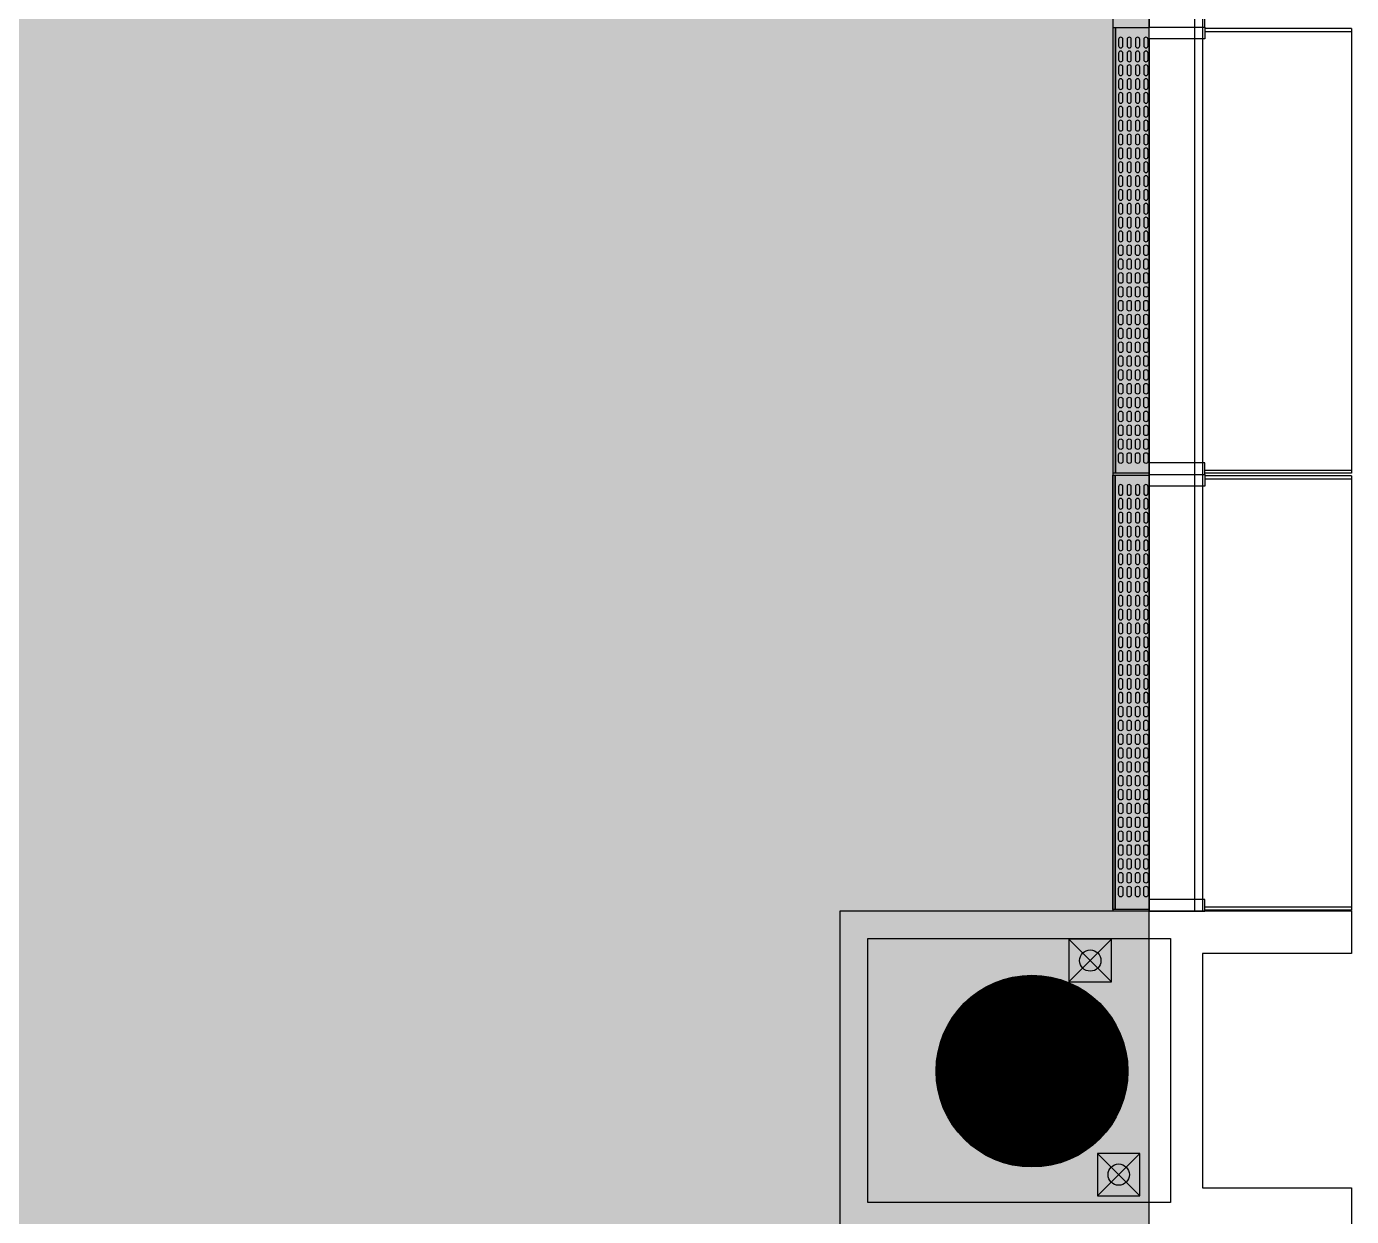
# Model space of a CAD drawing. Extents: x -284868 to 304789, y -137694 to 137894.
# Drawn here: x 290259 to 296479, y -114021 to -108435 of the extents above; entities that cross this region are included whole.
import ezdxf

# ---------------------------------------------------------------- set-up
doc = ezdxf.new("R2010")
doc.units = 0
doc.layers.get('0').update_dxf_attribs({"linetype": 'CONTINUOUS'})
for name, color, linetype in [('0-建筑外轮廓', 8, 'CONTINUOUS'), ('0-建筑柱体', 251, 'CONTINUOUS'), ('0-消防栓(给排水)', 9, 'CONTINUOUS'), ('0-窗', 11, 'CONTINUOUS'), ('0-非设计区域', 251, 'CONTINUOUS'), ('F-地漏', 8, 'CONTINUOUS')]:
    doc.layers.add(name, color=color, linetype=linetype)

# ---------------------------------------------------------------- blocks, each defined once
blk = doc.blocks.new('_YZH')
at = {"const_width": 0.5}
blk.add_lwpolyline([(-0.25, 0, 1), (0.25, 0, 1)], format="xyb", close=True, dxfattribs=at)
at = {"color": 4}
blk.add_circle((0, 0), 0.5, dxfattribs=at)
blk = doc.blocks.new('sgASGHHHH')
at = {"xscale": 900, "yscale": 900, "zscale": 900}
blk.add_blockref('_YZH', (-83445.8, -931674), dxfattribs=at)
blk = doc.blocks.new('A$C3B8026B3')
for p, q in [((38450.5, 11045), (38450.5, 9055)), ((38450.5, 8945), (38450.5, 7005))]:
    blk.add_line(p, q)
for points in [[(38662.5, 13200), (38662.5, 11100)], [(38700, 13200), (38700, 11100)], [(38662.5, 11100), (38662.5, 9000)], [(38700, 11100), (38700, 9000)], [(39400, 11094), (39400, 9006)], [(38662.5, 9000), (38662.5, 6950)], [(38700, 9000), (38700, 6950)], [(39400, 8994), (39400, 6956)]]:
    blk.add_lwpolyline(points)
for points in [[(38712, 11100), (38712, 11155), (38450.5, 11155), (38450.5, 11100)], [(38712, 11100), (38712, 11045), (38450.5, 11045), (38450.5, 11100)], [(38712, 9000), (38712, 9055), (38450.5, 9055), (38450.5, 9000)], [(38712, 9000), (38712, 8945), (38450.5, 8945), (38450.5, 9000)], [(38712, 6950), (38712, 7005), (38450.5, 7005), (38450.5, 6950)]]:
    blk.add_lwpolyline(points, close=True)
at = {"elevation": 0}
for points in [[(39400, 11094), (38712, 11094), (38712, 11079.5), (39400, 11079.5)], [(39400, 9006), (38712, 9006), (38712, 9020.5), (39400, 9020.5)], [(39400, 8994), (38712, 8994), (38712, 8979.5), (39400, 8979.5)], [(39400, 6956), (38712, 6956), (38712, 6970.5), (39400, 6970.5)]]:
    blk.add_lwpolyline(points, dxfattribs=at)
blk = doc.blocks.new('LT-BLK-20221201170113', base_point=(81437.4, -6378.6))
for p, q in [((79349.4, -6218.5, 0), (81437.4, -6218.5)), ((79349.4, -6220.7, 0), (81437.4, -6220.7))]:
    blk.add_line(p, q)
blk.add_lwpolyline([(79349.4, -6208.1), (81437.4, -6208.1), (81437.4, -6378.6), (79349.4, -6378.6)], close=True)
for points in [[(79403.4, -6235), (79433.4, -6235, -1), (79433.4, -6255), (79403.4, -6255, -0.999999)], [(79403.4, -6274.4), (79433.4, -6274.4, -1), (79433.4, -6294.4), (79403.4, -6294.4, -0.999999)], [(79468.4, -6235), (79498.4, -6235, -1), (79498.4, -6255), (79468.4, -6255, -0.999999)], [(79468.4, -6274.4), (79498.4, -6274.4, -1), (79498.4, -6294.4), (79468.4, -6294.4, -0.999999)], [(79533.4, -6235), (79563.4, -6235, -1), (79563.4, -6255), (79533.4, -6255, -0.999999)], [(79533.4, -6274.4), (79563.4, -6274.4, -1), (79563.4, -6294.4), (79533.4, -6294.4, -0.999999)], [(79598.4, -6235), (79628.4, -6235, -1), (79628.4, -6255), (79598.4, -6255, -0.999999)], [(79598.4, -6274.4), (79628.4, -6274.4, -1), (79628.4, -6294.4), (79598.4, -6294.4, -0.999999)], [(79663.4, -6235), (79693.4, -6235, -1), (79693.4, -6255), (79663.4, -6255, -0.999999)], [(79663.4, -6274.4), (79693.4, -6274.4, -1), (79693.4, -6294.4), (79663.4, -6294.4, -0.999999)], [(79728.4, -6235), (79758.4, -6235, -1), (79758.4, -6255), (79728.4, -6255, -0.999999)], [(79728.4, -6274.4), (79758.4, -6274.4, -1), (79758.4, -6294.4), (79728.4, -6294.4, -0.999999)], [(79793.4, -6235), (79823.4, -6235, -1), (79823.4, -6255), (79793.4, -6255, -0.999999)], [(79793.4, -6274.4), (79823.4, -6274.4, -1), (79823.4, -6294.4), (79793.4, -6294.4, -0.999999)], [(79858.4, -6235), (79888.4, -6235, -1), (79888.4, -6255), (79858.4, -6255, -0.999999)], [(79858.4, -6274.4), (79888.4, -6274.4, -1), (79888.4, -6294.4), (79858.4, -6294.4, -0.999999)], [(79923.4, -6235), (79953.4, -6235, -1), (79953.4, -6255), (79923.4, -6255, -0.999999)], [(79923.4, -6274.4), (79953.4, -6274.4, -1), (79953.4, -6294.4), (79923.4, -6294.4, -0.999999)], [(79988.4, -6235), (80018.4, -6235, -1), (80018.4, -6255), (79988.4, -6255, -0.999999)], [(79988.4, -6274.4), (80018.4, -6274.4, -1), (80018.4, -6294.4), (79988.4, -6294.4, -0.999999)], [(80053.4, -6235), (80083.4, -6235, -1), (80083.4, -6255), (80053.4, -6255, -0.999999)], [(80053.4, -6274.4), (80083.4, -6274.4, -1), (80083.4, -6294.4), (80053.4, -6294.4, -0.999999)], [(80118.4, -6235), (80148.4, -6235, -1), (80148.4, -6255), (80118.4, -6255, -0.999999)], [(80118.4, -6274.4), (80148.4, -6274.4, -1), (80148.4, -6294.4), (80118.4, -6294.4, -0.999999)], [(80183.4, -6235), (80213.4, -6235, -1), (80213.4, -6255), (80183.4, -6255, -0.999999)], [(80183.4, -6274.4), (80213.4, -6274.4, -1), (80213.4, -6294.4), (80183.4, -6294.4, -0.999999)], [(80248.4, -6235), (80278.4, -6235, -1), (80278.4, -6255), (80248.4, -6255, -0.999999)], [(80248.4, -6274.4), (80278.4, -6274.4, -1), (80278.4, -6294.4), (80248.4, -6294.4, -0.999999)], [(80313.4, -6235), (80343.4, -6235, -1), (80343.4, -6255), (80313.4, -6255, -0.999999)], [(80313.4, -6274.4), (80343.4, -6274.4, -1), (80343.4, -6294.4), (80313.4, -6294.4, -0.999999)], [(80408.4, -6235), (80378.4, -6235, 1), (80378.4, -6255), (80408.4, -6255, 0.999999)], [(80408.4, -6274.4), (80378.4, -6274.4, 1), (80378.4, -6294.4), (80408.4, -6294.4, 0.999999)], [(80473.4, -6235), (80443.4, -6235, 1), (80443.4, -6255), (80473.4, -6255, 0.999999)], [(80473.4, -6274.4), (80443.4, -6274.4, 1), (80443.4, -6294.4), (80473.4, -6294.4, 0.999999)], [(80538.4, -6235), (80508.4, -6235, 1), (80508.4, -6255), (80538.4, -6255, 0.999999)], [(80538.4, -6274.4), (80508.4, -6274.4, 1), (80508.4, -6294.4), (80538.4, -6294.4, 0.999999)], [(80603.4, -6235), (80573.4, -6235, 1), (80573.4, -6255), (80603.4, -6255, 0.999999)], [(80603.4, -6274.4), (80573.4, -6274.4, 1), (80573.4, -6294.4), (80603.4, -6294.4, 0.999999)], [(80668.4, -6235), (80638.4, -6235, 1), (80638.4, -6255), (80668.4, -6255, 0.999999)], [(80668.4, -6274.4), (80638.4, -6274.4, 1), (80638.4, -6294.4), (80668.4, -6294.4, 0.999999)], [(80733.4, -6235), (80703.4, -6235, 1), (80703.4, -6255), (80733.4, -6255, 0.999999)], [(80733.4, -6274.4), (80703.4, -6274.4, 1), (80703.4, -6294.4), (80733.4, -6294.4, 0.999999)], [(80798.4, -6235), (80768.4, -6235, 1), (80768.4, -6255), (80798.4, -6255, 0.999999)], [(80798.4, -6274.4), (80768.4, -6274.4, 1), (80768.4, -6294.4), (80798.4, -6294.4, 0.999999)], [(80863.4, -6235), (80833.4, -6235, 1), (80833.4, -6255), (80863.4, -6255, 0.999999)], [(80863.4, -6274.4), (80833.4, -6274.4, 1), (80833.4, -6294.4), (80863.4, -6294.4, 0.999999)], [(80928.4, -6235), (80898.4, -6235, 1), (80898.4, -6255), (80928.4, -6255, 0.999999)], [(80928.4, -6274.4), (80898.4, -6274.4, 1), (80898.4, -6294.4), (80928.4, -6294.4, 0.999999)], [(80993.4, -6235), (80963.4, -6235, 1), (80963.4, -6255), (80993.4, -6255, 0.999999)], [(80993.4, -6274.4), (80963.4, -6274.4, 1), (80963.4, -6294.4), (80993.4, -6294.4, 0.999999)], [(81058.4, -6235), (81028.4, -6235, 1), (81028.4, -6255), (81058.4, -6255, 0.999999)], [(81058.4, -6274.4), (81028.4, -6274.4, 1), (81028.4, -6294.4), (81058.4, -6294.4, 0.999999)], [(81123.4, -6235), (81093.4, -6235, 1), (81093.4, -6255), (81123.4, -6255, 0.999999)], [(81123.4, -6274.4), (81093.4, -6274.4, 1), (81093.4, -6294.4), (81123.4, -6294.4, 0.999999)], [(81188.4, -6235), (81158.4, -6235, 1), (81158.4, -6255), (81188.4, -6255, 0.999999)], [(81188.4, -6274.4), (81158.4, -6274.4, 1), (81158.4, -6294.4), (81188.4, -6294.4, 0.999999)], [(81253.4, -6235), (81223.4, -6235, 1), (81223.4, -6255), (81253.4, -6255, 0.999999)], [(81253.4, -6274.4), (81223.4, -6274.4, 1), (81223.4, -6294.4), (81253.4, -6294.4, 0.999999)], [(81318.4, -6235), (81288.4, -6235, 1), (81288.4, -6255), (81318.4, -6255, 0.999999)], [(81318.4, -6274.4), (81288.4, -6274.4, 1), (81288.4, -6294.4), (81318.4, -6294.4, 0.999999)], [(81383.4, -6235), (81353.4, -6235, 1), (81353.4, -6255), (81383.4, -6255, 0.999999)], [(81383.4, -6274.4), (81353.4, -6274.4, 1), (81353.4, -6294.4), (81383.4, -6294.4, 0.999999)], [(79403.4, -6313.8), (79433.4, -6313.8, -1), (79433.4, -6333.8), (79403.4, -6333.8, -0.999999)], [(79468.4, -6313.8), (79498.4, -6313.8, -1), (79498.4, -6333.8), (79468.4, -6333.8, -0.999999)], [(79533.4, -6313.8), (79563.4, -6313.8, -1), (79563.4, -6333.8), (79533.4, -6333.8, -0.999999)], [(79598.4, -6313.8), (79628.4, -6313.8, -1), (79628.4, -6333.8), (79598.4, -6333.8, -0.999999)], [(79663.4, -6313.8), (79693.4, -6313.8, -1), (79693.4, -6333.8), (79663.4, -6333.8, -0.999999)], [(79728.4, -6313.8), (79758.4, -6313.8, -1), (79758.4, -6333.8), (79728.4, -6333.8, -0.999999)], [(79793.4, -6313.8), (79823.4, -6313.8, -1), (79823.4, -6333.8), (79793.4, -6333.8, -0.999999)], [(79858.4, -6313.8), (79888.4, -6313.8, -1), (79888.4, -6333.8), (79858.4, -6333.8, -0.999999)], [(79923.4, -6313.8), (79953.4, -6313.8, -1), (79953.4, -6333.8), (79923.4, -6333.8, -0.999999)], [(79988.4, -6313.8), (80018.4, -6313.8, -1), (80018.4, -6333.8), (79988.4, -6333.8, -0.999999)], [(80053.4, -6313.8), (80083.4, -6313.8, -1), (80083.4, -6333.8), (80053.4, -6333.8, -0.999999)], [(80118.4, -6313.8), (80148.4, -6313.8, -1), (80148.4, -6333.8), (80118.4, -6333.8, -0.999999)], [(80183.4, -6313.8), (80213.4, -6313.8, -1), (80213.4, -6333.8), (80183.4, -6333.8, -0.999999)], [(80248.4, -6313.8), (80278.4, -6313.8, -1), (80278.4, -6333.8), (80248.4, -6333.8, -0.999999)], [(80313.4, -6313.8), (80343.4, -6313.8, -1), (80343.4, -6333.8), (80313.4, -6333.8, -0.999999)], [(80408.4, -6313.8), (80378.4, -6313.8, 1), (80378.4, -6333.8), (80408.4, -6333.8, 0.999999)], [(80473.4, -6313.8), (80443.4, -6313.8, 1), (80443.4, -6333.8), (80473.4, -6333.8, 0.999999)], [(80538.4, -6313.8), (80508.4, -6313.8, 1), (80508.4, -6333.8), (80538.4, -6333.8, 0.999999)], [(80603.4, -6313.8), (80573.4, -6313.8, 1), (80573.4, -6333.8), (80603.4, -6333.8, 0.999999)], [(80668.4, -6313.8), (80638.4, -6313.8, 1), (80638.4, -6333.8), (80668.4, -6333.8, 0.999999)], [(80733.4, -6313.8), (80703.4, -6313.8, 1), (80703.4, -6333.8), (80733.4, -6333.8, 0.999999)], [(80798.4, -6313.8), (80768.4, -6313.8, 1), (80768.4, -6333.8), (80798.4, -6333.8, 0.999999)], [(80863.4, -6313.8), (80833.4, -6313.8, 1), (80833.4, -6333.8), (80863.4, -6333.8, 0.999999)], [(80928.4, -6313.8), (80898.4, -6313.8, 1), (80898.4, -6333.8), (80928.4, -6333.8, 0.999999)], [(80993.4, -6313.8), (80963.4, -6313.8, 1), (80963.4, -6333.8), (80993.4, -6333.8, 0.999999)], [(81058.4, -6313.8), (81028.4, -6313.8, 1), (81028.4, -6333.8), (81058.4, -6333.8, 0.999999)], [(81123.4, -6313.8), (81093.4, -6313.8, 1), (81093.4, -6333.8), (81123.4, -6333.8, 0.999999)], [(81188.4, -6313.8), (81158.4, -6313.8, 1), (81158.4, -6333.8), (81188.4, -6333.8, 0.999999)], [(81253.4, -6313.8), (81223.4, -6313.8, 1), (81223.4, -6333.8), (81253.4, -6333.8, 0.999999)], [(81318.4, -6313.8), (81288.4, -6313.8, 1), (81288.4, -6333.8), (81318.4, -6333.8, 0.999999)], [(81383.4, -6313.8), (81353.4, -6313.8, 1), (81353.4, -6333.8), (81383.4, -6333.8, 0.999999)], [(79403.4, -6353.1), (79433.4, -6353.1, -1), (79433.4, -6373.1), (79403.4, -6373.1, -0.999999)], [(79468.4, -6353.1), (79498.4, -6353.1, -1), (79498.4, -6373.1), (79468.4, -6373.1, -0.999999)], [(79533.4, -6353.1), (79563.4, -6353.1, -1), (79563.4, -6373.1), (79533.4, -6373.1, -0.999999)], [(79598.4, -6353.1), (79628.4, -6353.1, -1), (79628.4, -6373.1), (79598.4, -6373.1, -0.999999)], [(79663.4, -6353.1), (79693.4, -6353.1, -1), (79693.4, -6373.1), (79663.4, -6373.1, -0.999999)], [(79728.4, -6353.1), (79758.4, -6353.1, -1), (79758.4, -6373.1), (79728.4, -6373.1, -0.999999)], [(79793.4, -6353.1), (79823.4, -6353.1, -1), (79823.4, -6373.1), (79793.4, -6373.1, -0.999999)], [(79858.4, -6353.1), (79888.4, -6353.1, -1), (79888.4, -6373.1), (79858.4, -6373.1, -0.999999)], [(79923.4, -6353.1), (79953.4, -6353.1, -1), (79953.4, -6373.1), (79923.4, -6373.1, -0.999999)], [(79988.4, -6353.1), (80018.4, -6353.1, -1), (80018.4, -6373.1), (79988.4, -6373.1, -0.999999)], [(80053.4, -6353.1), (80083.4, -6353.1, -1), (80083.4, -6373.1), (80053.4, -6373.1, -0.999999)], [(80118.4, -6353.1), (80148.4, -6353.1, -1), (80148.4, -6373.1), (80118.4, -6373.1, -0.999999)], [(80183.4, -6353.1), (80213.4, -6353.1, -1), (80213.4, -6373.1), (80183.4, -6373.1, -0.999999)], [(80248.4, -6353.1), (80278.4, -6353.1, -1), (80278.4, -6373.1), (80248.4, -6373.1, -0.999999)], [(80313.4, -6353.1), (80343.4, -6353.1, -1), (80343.4, -6373.1), (80313.4, -6373.1, -0.999999)], [(80408.4, -6353.1), (80378.4, -6353.1, 1), (80378.4, -6373.1), (80408.4, -6373.1, 0.999999)], [(80473.4, -6353.1), (80443.4, -6353.1, 1), (80443.4, -6373.1), (80473.4, -6373.1, 0.999999)], [(80538.4, -6353.1), (80508.4, -6353.1, 1), (80508.4, -6373.1), (80538.4, -6373.1, 0.999999)], [(80603.4, -6353.1), (80573.4, -6353.1, 1), (80573.4, -6373.1), (80603.4, -6373.1, 0.999999)], [(80668.4, -6353.1), (80638.4, -6353.1, 1), (80638.4, -6373.1), (80668.4, -6373.1, 0.999999)], [(80733.4, -6353.1), (80703.4, -6353.1, 1), (80703.4, -6373.1), (80733.4, -6373.1, 0.999999)], [(80798.4, -6353.1), (80768.4, -6353.1, 1), (80768.4, -6373.1), (80798.4, -6373.1, 0.999999)], [(80863.4, -6353.1), (80833.4, -6353.1, 1), (80833.4, -6373.1), (80863.4, -6373.1, 0.999999)], [(80928.4, -6353.1), (80898.4, -6353.1, 1), (80898.4, -6373.1), (80928.4, -6373.1, 0.999999)], [(80993.4, -6353.1), (80963.4, -6353.1, 1), (80963.4, -6373.1), (80993.4, -6373.1, 0.999999)], [(81058.4, -6353.1), (81028.4, -6353.1, 1), (81028.4, -6373.1), (81058.4, -6373.1, 0.999999)], [(81123.4, -6353.1), (81093.4, -6353.1, 1), (81093.4, -6373.1), (81123.4, -6373.1, 0.999999)], [(81188.4, -6353.1), (81158.4, -6353.1, 1), (81158.4, -6373.1), (81188.4, -6373.1, 0.999999)], [(81253.4, -6353.1), (81223.4, -6353.1, 1), (81223.4, -6373.1), (81253.4, -6373.1, 0.999999)], [(81318.4, -6353.1), (81288.4, -6353.1, 1), (81288.4, -6373.1), (81318.4, -6373.1, 0.999999)], [(81383.4, -6353.1), (81353.4, -6353.1, 1), (81353.4, -6373.1), (81383.4, -6373.1, 0.999999)]]:
    blk.add_lwpolyline(points, format="xyb", close=True)
blk = doc.blocks.new('A$C678165FB')
for p, q in [((540.4, 5306, 0), (540.4, 7344)), ((542.5, 5306, 0), (542.5, 7344))]:
    blk.add_line(p, q)
blk.add_lwpolyline([(530.5, 5300), (530.5, 17800)])
blk.add_lwpolyline([(530, 5306), (530, 7344), (700.5, 7344), (700.5, 5306)], close=True)
for points in [[(556.9, 7290), (556.9, 7260, 1), (576.9, 7260), (576.9, 7290, 0.999999)], [(596.2, 7290), (596.2, 7260, 1), (616.2, 7260), (616.2, 7290, 0.999999)], [(635.6, 7290), (635.6, 7260, 1), (655.6, 7260), (655.6, 7290, 0.999999)], [(675, 7290), (675, 7260, 1), (695, 7260), (695, 7290, 0.999999)], [(556.9, 7225), (556.9, 7195, 1), (576.9, 7195), (576.9, 7225, 0.999999)], [(596.2, 7225), (596.2, 7195, 1), (616.2, 7195), (616.2, 7225, 0.999999)], [(635.6, 7225), (635.6, 7195, 1), (655.6, 7195), (655.6, 7225, 0.999999)], [(675, 7225), (675, 7195, 1), (695, 7195), (695, 7225, 0.999999)], [(556.9, 7160), (556.9, 7130, 1), (576.9, 7130), (576.9, 7160, 0.999999)], [(596.2, 7160), (596.2, 7130, 1), (616.2, 7130), (616.2, 7160, 0.999999)], [(635.6, 7160), (635.6, 7130, 1), (655.6, 7130), (655.6, 7160, 0.999999)], [(675, 7160), (675, 7130, 1), (695, 7130), (695, 7160, 0.999999)], [(556.9, 7095), (556.9, 7065, 1), (576.9, 7065), (576.9, 7095, 0.999999)], [(596.2, 7095), (596.2, 7065, 1), (616.2, 7065), (616.2, 7095, 0.999999)], [(635.6, 7095), (635.6, 7065, 1), (655.6, 7065), (655.6, 7095, 0.999999)], [(675, 7095), (675, 7065, 1), (695, 7065), (695, 7095, 0.999999)], [(556.9, 7030), (556.9, 7000, 1), (576.9, 7000), (576.9, 7030, 0.999999)], [(596.2, 7030), (596.2, 7000, 1), (616.2, 7000), (616.2, 7030, 0.999999)], [(635.6, 7030), (635.6, 7000, 1), (655.6, 7000), (655.6, 7030, 0.999999)], [(675, 7030), (675, 7000, 1), (695, 7000), (695, 7030, 0.999999)], [(556.9, 6965), (556.9, 6935, 1), (576.9, 6935), (576.9, 6965, 0.999999)], [(596.2, 6965), (596.2, 6935, 1), (616.2, 6935), (616.2, 6965, 0.999999)], [(635.6, 6965), (635.6, 6935, 1), (655.6, 6935), (655.6, 6965, 0.999999)], [(675, 6965), (675, 6935, 1), (695, 6935), (695, 6965, 0.999999)], [(556.9, 6900), (556.9, 6870, 1), (576.9, 6870), (576.9, 6900, 0.999999)], [(596.2, 6900), (596.2, 6870, 1), (616.2, 6870), (616.2, 6900, 0.999999)], [(635.6, 6900), (635.6, 6870, 1), (655.6, 6870), (655.6, 6900, 0.999999)], [(675, 6900), (675, 6870, 1), (695, 6870), (695, 6900, 0.999999)], [(556.9, 6835), (556.9, 6805, 1), (576.9, 6805), (576.9, 6835, 0.999999)], [(596.2, 6835), (596.2, 6805, 1), (616.2, 6805), (616.2, 6835, 0.999999)], [(635.6, 6835), (635.6, 6805, 1), (655.6, 6805), (655.6, 6835, 0.999999)], [(675, 6835), (675, 6805, 1), (695, 6805), (695, 6835, 0.999999)], [(556.9, 6770), (556.9, 6740, 1), (576.9, 6740), (576.9, 6770, 0.999999)], [(596.2, 6770), (596.2, 6740, 1), (616.2, 6740), (616.2, 6770, 0.999999)], [(635.6, 6770), (635.6, 6740, 1), (655.6, 6740), (655.6, 6770, 0.999999)], [(675, 6770), (675, 6740, 1), (695, 6740), (695, 6770, 0.999999)], [(556.9, 6705), (556.9, 6675, 1), (576.9, 6675), (576.9, 6705, 0.999999)], [(596.2, 6705), (596.2, 6675, 1), (616.2, 6675), (616.2, 6705, 0.999999)], [(635.6, 6705), (635.6, 6675, 1), (655.6, 6675), (655.6, 6705, 0.999999)], [(675, 6705), (675, 6675, 1), (695, 6675), (695, 6705, 0.999999)], [(556.9, 6640), (556.9, 6610, 1), (576.9, 6610), (576.9, 6640, 0.999999)], [(596.2, 6640), (596.2, 6610, 1), (616.2, 6610), (616.2, 6640, 0.999999)], [(635.6, 6640), (635.6, 6610, 1), (655.6, 6610), (655.6, 6640, 0.999999)], [(675, 6640), (675, 6610, 1), (695, 6610), (695, 6640, 0.999999)], [(556.9, 6575), (556.9, 6545, 1), (576.9, 6545), (576.9, 6575, 0.999999)], [(596.2, 6575), (596.2, 6545, 1), (616.2, 6545), (616.2, 6575, 0.999999)], [(635.6, 6575), (635.6, 6545, 1), (655.6, 6545), (655.6, 6575, 0.999999)], [(675, 6575), (675, 6545, 1), (695, 6545), (695, 6575, 0.999999)], [(556.9, 6510), (556.9, 6480, 1), (576.9, 6480), (576.9, 6510, 0.999999)], [(596.2, 6510), (596.2, 6480, 1), (616.2, 6480), (616.2, 6510, 0.999999)], [(635.6, 6510), (635.6, 6480, 1), (655.6, 6480), (655.6, 6510, 0.999999)], [(675, 6510), (675, 6480, 1), (695, 6480), (695, 6510, 0.999999)], [(556.9, 6445), (556.9, 6415, 1), (576.9, 6415), (576.9, 6445, 0.999999)], [(596.2, 6445), (596.2, 6415, 1), (616.2, 6415), (616.2, 6445, 0.999999)], [(635.6, 6445), (635.6, 6415, 1), (655.6, 6415), (655.6, 6445, 0.999999)], [(675, 6445), (675, 6415, 1), (695, 6415), (695, 6445, 0.999999)], [(556.9, 6380), (556.9, 6350, 1), (576.9, 6350), (576.9, 6380, 0.999999)], [(596.2, 6380), (596.2, 6350, 1), (616.2, 6350), (616.2, 6380, 0.999999)], [(635.6, 6380), (635.6, 6350, 1), (655.6, 6350), (655.6, 6380, 0.999999)], [(675, 6380), (675, 6350, 1), (695, 6350), (695, 6380, 0.999999)], [(556.9, 6315), (556.9, 6285, 1), (576.9, 6285), (576.9, 6315, 0.999999)], [(596.2, 6315), (596.2, 6285, 1), (616.2, 6285), (616.2, 6315, 0.999999)], [(635.6, 6315), (635.6, 6285, 1), (655.6, 6285), (655.6, 6315, 0.999999)], [(675, 6315), (675, 6285, 1), (695, 6285), (695, 6315, 0.999999)], [(556.9, 6220), (556.9, 6250, -1), (576.9, 6250), (576.9, 6220, -0.999999)], [(596.2, 6220), (596.2, 6250, -1), (616.2, 6250), (616.2, 6220, -0.999999)], [(635.6, 6220), (635.6, 6250, -1), (655.6, 6250), (655.6, 6220, -0.999999)], [(675, 6220), (675, 6250, -1), (695, 6250), (695, 6220, -0.999999)], [(556.9, 6155), (556.9, 6185, -1), (576.9, 6185), (576.9, 6155, -0.999999)], [(596.2, 6155), (596.2, 6185, -1), (616.2, 6185), (616.2, 6155, -0.999999)], [(635.6, 6155), (635.6, 6185, -1), (655.6, 6185), (655.6, 6155, -0.999999)], [(675, 6155), (675, 6185, -1), (695, 6185), (695, 6155, -0.999999)], [(556.9, 6090), (556.9, 6120, -1), (576.9, 6120), (576.9, 6090, -0.999999)], [(596.2, 6090), (596.2, 6120, -1), (616.2, 6120), (616.2, 6090, -0.999999)], [(635.6, 6090), (635.6, 6120, -1), (655.6, 6120), (655.6, 6090, -0.999999)], [(675, 6090), (675, 6120, -1), (695, 6120), (695, 6090, -0.999999)], [(556.9, 6025), (556.9, 6055, -1), (576.9, 6055), (576.9, 6025, -0.999999)], [(596.2, 6025), (596.2, 6055, -1), (616.2, 6055), (616.2, 6025, -0.999999)], [(635.6, 6025), (635.6, 6055, -1), (655.6, 6055), (655.6, 6025, -0.999999)], [(675, 6025), (675, 6055, -1), (695, 6055), (695, 6025, -0.999999)], [(556.9, 5960), (556.9, 5990, -1), (576.9, 5990), (576.9, 5960, -0.999999)], [(596.2, 5960), (596.2, 5990, -1), (616.2, 5990), (616.2, 5960, -0.999999)], [(635.6, 5960), (635.6, 5990, -1), (655.6, 5990), (655.6, 5960, -0.999999)], [(675, 5960), (675, 5990, -1), (695, 5990), (695, 5960, -0.999999)], [(556.9, 5895), (556.9, 5925, -1), (576.9, 5925), (576.9, 5895, -0.999999)], [(596.2, 5895), (596.2, 5925, -1), (616.2, 5925), (616.2, 5895, -0.999999)], [(635.6, 5895), (635.6, 5925, -1), (655.6, 5925), (655.6, 5895, -0.999999)], [(675, 5895), (675, 5925, -1), (695, 5925), (695, 5895, -0.999999)], [(556.9, 5830), (556.9, 5860, -1), (576.9, 5860), (576.9, 5830, -0.999999)], [(596.2, 5830), (596.2, 5860, -1), (616.2, 5860), (616.2, 5830, -0.999999)], [(635.6, 5830), (635.6, 5860, -1), (655.6, 5860), (655.6, 5830, -0.999999)], [(675, 5830), (675, 5860, -1), (695, 5860), (695, 5830, -0.999999)], [(556.9, 5765), (556.9, 5795, -1), (576.9, 5795), (576.9, 5765, -0.999999)], [(596.2, 5765), (596.2, 5795, -1), (616.2, 5795), (616.2, 5765, -0.999999)], [(635.6, 5765), (635.6, 5795, -1), (655.6, 5795), (655.6, 5765, -0.999999)], [(675, 5765), (675, 5795, -1), (695, 5795), (695, 5765, -0.999999)], [(556.9, 5700), (556.9, 5730, -1), (576.9, 5730), (576.9, 5700, -0.999999)], [(596.2, 5700), (596.2, 5730, -1), (616.2, 5730), (616.2, 5700, -0.999999)], [(635.6, 5700), (635.6, 5730, -1), (655.6, 5730), (655.6, 5700, -0.999999)], [(675, 5700), (675, 5730, -1), (695, 5730), (695, 5700, -0.999999)], [(556.9, 5635), (556.9, 5665, -1), (576.9, 5665), (576.9, 5635, -0.999999)], [(596.2, 5635), (596.2, 5665, -1), (616.2, 5665), (616.2, 5635, -0.999999)], [(635.6, 5635), (635.6, 5665, -1), (655.6, 5665), (655.6, 5635, -0.999999)], [(675, 5635), (675, 5665, -1), (695, 5665), (695, 5635, -0.999999)], [(556.9, 5570), (556.9, 5600, -1), (576.9, 5600), (576.9, 5570, -0.999999)], [(596.2, 5570), (596.2, 5600, -1), (616.2, 5600), (616.2, 5570, -0.999999)], [(635.6, 5570), (635.6, 5600, -1), (655.6, 5600), (655.6, 5570, -0.999999)], [(675, 5570), (675, 5600, -1), (695, 5600), (695, 5570, -0.999999)], [(556.9, 5505), (556.9, 5535, -1), (576.9, 5535), (576.9, 5505, -0.999999)], [(596.2, 5505), (596.2, 5535, -1), (616.2, 5535), (616.2, 5505, -0.999999)], [(635.6, 5505), (635.6, 5535, -1), (655.6, 5535), (655.6, 5505, -0.999999)], [(675, 5505), (675, 5535, -1), (695, 5535), (695, 5505, -0.999999)], [(556.9, 5440), (556.9, 5470, -1), (576.9, 5470), (576.9, 5440, -0.999999)], [(596.2, 5440), (596.2, 5470, -1), (616.2, 5470), (616.2, 5440, -0.999999)], [(635.6, 5440), (635.6, 5470, -1), (655.6, 5470), (655.6, 5440, -0.999999)], [(675, 5440), (675, 5470, -1), (695, 5470), (695, 5440, -0.999999)], [(556.9, 5375), (556.9, 5405, -1), (576.9, 5405), (576.9, 5375, -0.999999)], [(596.2, 5375), (596.2, 5405, -1), (616.2, 5405), (616.2, 5375, -0.999999)], [(635.6, 5375), (635.6, 5405, -1), (655.6, 5405), (655.6, 5375, -0.999999)], [(675, 5375), (675, 5405, -1), (695, 5405), (695, 5375, -0.999999)]]:
    blk.add_lwpolyline(points, format="xyb", close=True)
at = {"xscale": -1, "rotation": 90}
blk.add_blockref('LT-BLK-20221201170113', (700.5, 7356), dxfattribs=at)
blk = doc.blocks.new('A$C10332E08')
for p, q in [((250, 0), (0, 250)), ((250, 250), (0, 0))]:
    blk.add_line(p, q)
blk.add_lwpolyline([(0, 250), (250, 250), (250, 0), (0, 0)], close=True)
blk = doc.blocks.new('A$C2AC726D9')
for centre in [(36523.7, -46183.6), (36657.1, -47188.6)]:
    blk.add_circle(centre, 50)
at = {"xscale": -0.8, "yscale": 0.8, "zscale": 0.8, "rotation": 270}
for p in [(36423.7, -46283.6), (36557.1, -47288.6)]:
    blk.add_blockref('A$C10332E08', p, dxfattribs=at)

msp = doc.modelspace()

# ---------------------------------------------------------------- hatches: boundary and pattern name
at = {"layer": '0-非设计区域', "ltscale": 3}
h = msp.add_hatch(dxfattribs=at)
h.set_pattern_fill('ANGLE', color=256, scale=100)
h.set_pattern_definition([(0, (-155771.8, 278012.8), (0, 698.5), [508, -190.5]), (90, (-155771.8, 278012.8), (-698.5, 4e-14), [508, -190.5])])
h.paths.add_polyline_path([(269879.1, -67385.8), (269879.1, -75488.5), (267579.1, -75488.5), (267579.1, -94382), (269379.1, -94382), (269379.1, -95588.5), (278979.1, -95588.5), (278979.1, -99388.5), (275429.1, -99388.5), (275429.1, -99688.5), (269379.1, -99688.5), (269379.1, -103688.5), (278379.1, -103688.5), (278379.1, -106368.5), (283679.1, -106368.5), (283679.1, -117135.8), (284529.1, -117135.8), (284529.1, -118589), (295529.5, -118589), (295529.5, -65088), (284529.1, -65088), (284529.1, -67385.8), (283029.1, -67385.8), (283029.1, -65088.5), (270529.1, -65088.5), (270529.1, -67385.8)])

# ---------------------------------------------------------------- linework, layer by layer
at = {"layer": '0-建筑外轮廓', "color": 42}
msp.add_lwpolyline([(294079.1, -112585.8), (296479.1, -112585.8), (296479.1, -112785.8), (295779.1, -112785.8), (295779.1, -113885.8), (296479.1, -113885.8), (296479.1, -114085.8), (294079.1, -114085.8)], close=True, dxfattribs=at)
at = {"layer": '0-建筑外轮廓', "color": 251}
msp.add_lwpolyline([(294209.1, -112715.8), (295629.1, -112715.8), (295629.1, -113955.8), (294209.1, -113955.8)], close=True, dxfattribs=at)
at = {"layer": '0-非设计区域', "ltscale": 3}
msp.add_lwpolyline([(278979.1, -95588.5), (278979.1, -99388.5), (275429.1, -99388.5), (275429.1, -99688.5), (269379.1, -99688.5), (269379.1, -103688.5), (278379.1, -103688.5), (278379.1, -106368.5), (283679.1, -106368.5), (283679.1, -117135.8), (284529.1, -117135.8), (284529.1, -118589), (295529.5, -118589), (295529.5, -65088)], dxfattribs=at)

# ---------------------------------------------------------------- block references
at = {"layer": '0-建筑柱体'}
msp.add_blockref('sgASGHHHH', (378424.9, 818335.5), dxfattribs=at)
at = {"layer": '0-消防栓(给排水)', "color": 0}
msp.add_blockref('A$C2AC726D9', (258729.1, -66635.8), dxfattribs=at)
at = {"layer": '0-窗'}
msp.add_blockref('A$C3B8026B3', (257079.1, -119538.5), dxfattribs=at)
at = {"layer": 'F-地漏'}
msp.add_blockref('A$C678165FB', (294829.1, -117885.8), dxfattribs=at)

doc.saveas('drawing.dxf')
